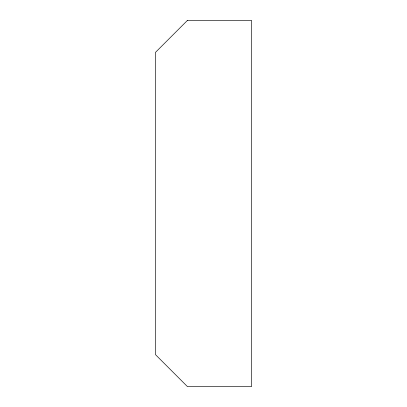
<?xml version="1.0" encoding="UTF-8"?>
<svg xmlns="http://www.w3.org/2000/svg" width="407" height="407" viewBox="0 0 407 407"><rect width="100%" height="100%" fill="white"/><g stroke="black" fill="none" stroke-linecap="round" stroke-linejoin="round"><path stroke-width="0.61" d="M187.495 20.35L155.489 52.355L155.489 354.645L187.495 386.65L251.511 386.65L251.511 20.35L187.495 20.35"/></g></svg>
